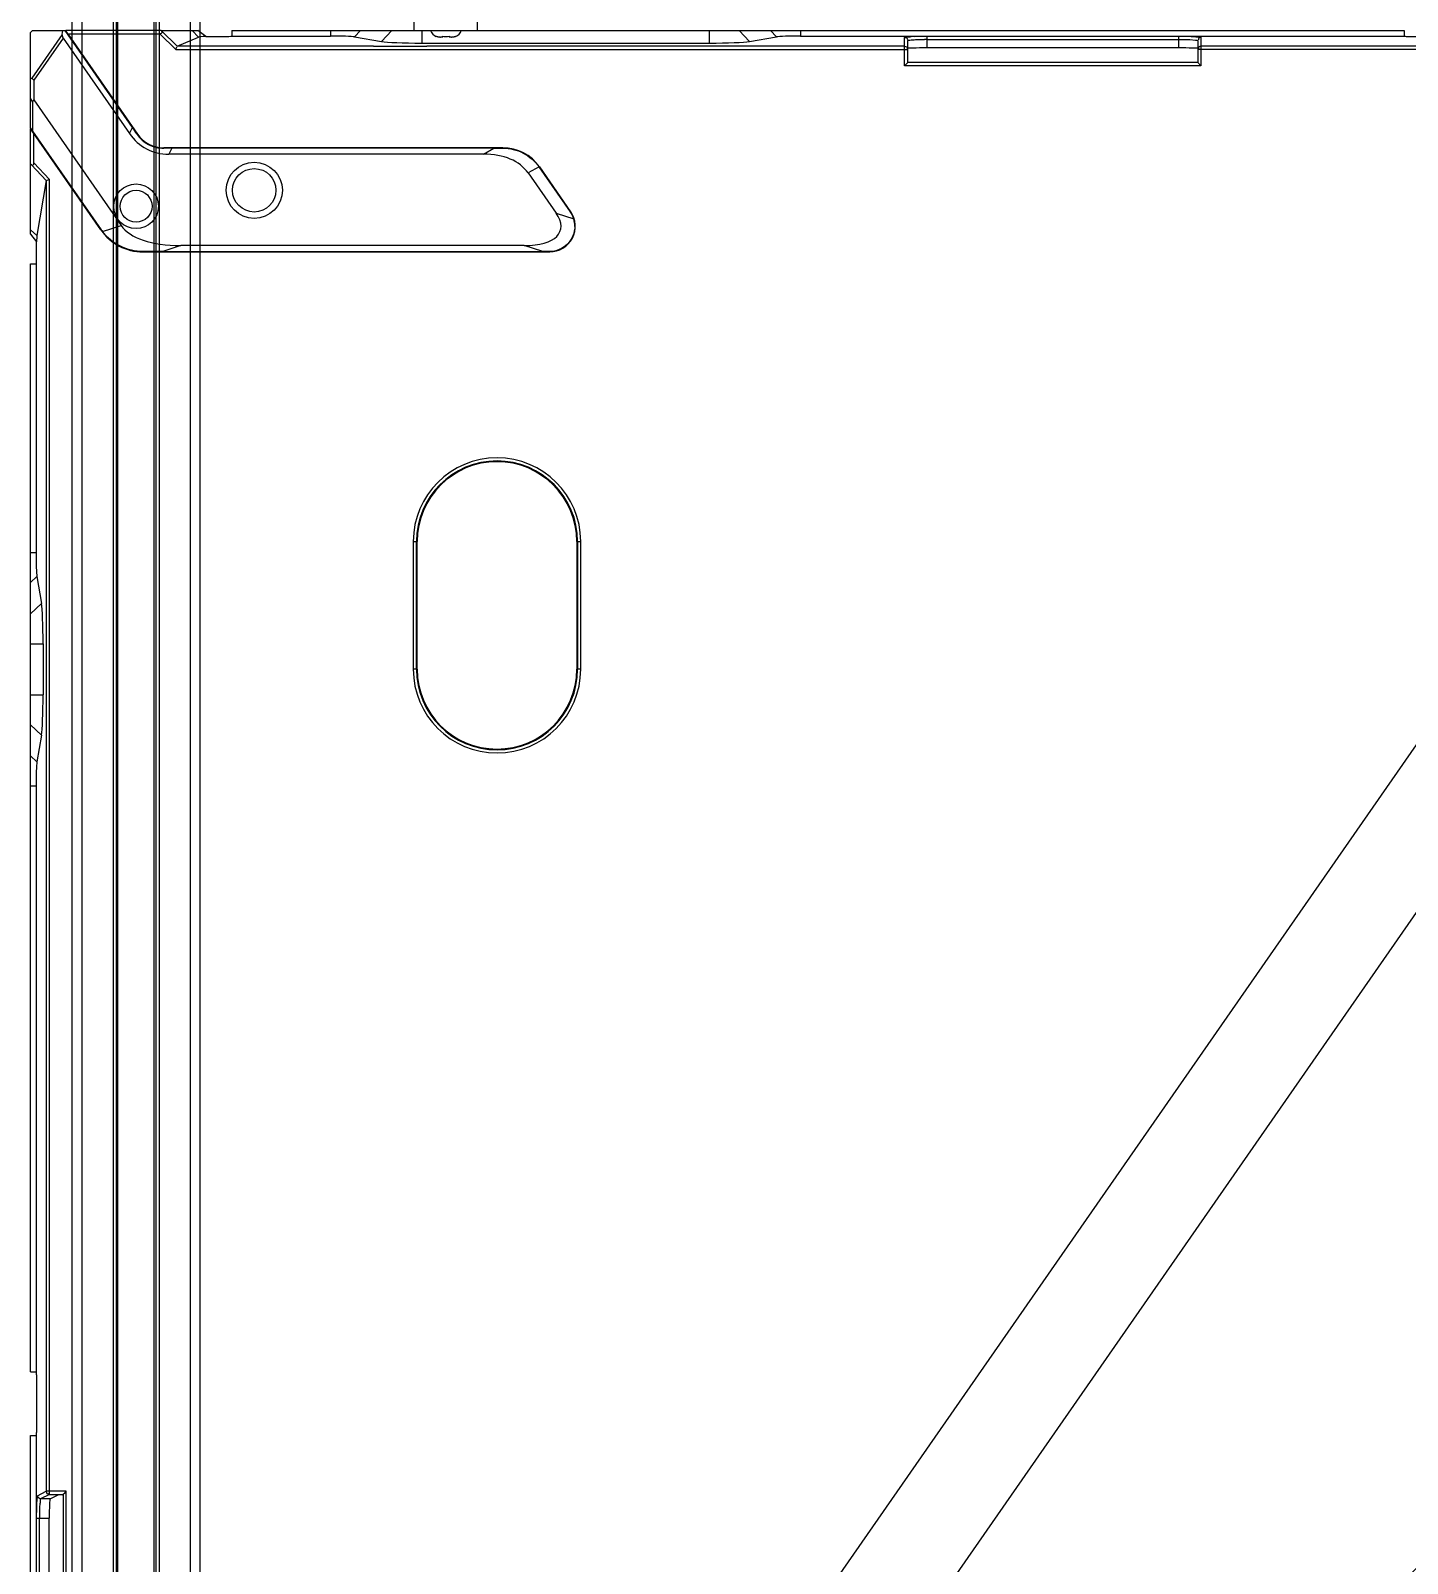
# Model space of a CAD drawing. Header units: millimetres. Extents: x 389 to 17466, y 310 to 5904.
# Drawn here: x 14093 to 14308.5, y 3333.6 to 3573.6 of the extents above; entities that cross this region are included whole.
import ezdxf

# ---------------------------------------------------------------- set-up
doc = ezdxf.new("R2010")
doc.units = ezdxf.units.MM

# ---------------------------------------------------------------- blocks, each defined once
blk = doc.blocks.new('aszfxn')
at = {"color": 7, "linetype": 'Continuous'}
for p, q in [((9140.37, 3305.69), (9140.37, 3308.69)), ((9150.32, 3305.69), (9150.32, 3308.69)), ((9080.35, 3305.39), (9080.65, 3305.69)), ((9080.35, 3290.4), (9080.35, 3305.39)), ((9085.28, 3305.11), (9080.52, 3298.27)), ((9080.65, 3305.69), (9085.76, 3305.69)), ((9085.28, 3305.11), (9085.39, 3305.69)), ((9085.43, 3304.51), (9085.28, 3305.11)), ((9096.3, 3290.51), (9085.76, 3305.69)), ((9086.17, 3305.19), (9085.85, 3305.69)), ((9100.78, 3305.69), (9085.85, 3305.69)), ((9086.17, 3305.19), (9097.07, 3289.5)), ((9086.17, 3305.19), (9100.58, 3305.19)), ((9103.07, 3302.74), (9100.58, 3305.19)), ((9103.27, 3303.24), (9100.78, 3305.69)), ((9100.79, 3305.69), (9106.54, 3305.69)), ((9106.62, 3304.67), (9105.61, 3305.69)), ((9107.75, 3304.79), (9106.54, 3305.69)), ((9111.85, 3305.69), (9111.85, 3304.85)), ((9111.85, 3305.69), (9295.35, 3305.69)), ((9127.29, 3305.69), (9127.29, 3304.85)), ((9131.99, 3305.69), (9131.06, 3304.7)), ((9135.27, 3303.99), (9136.87, 3305.69)), ((9141.57, 3305.69), (9141.57, 3303.74)), ((9186.57, 3305.69), (9186.57, 3303.74)), ((9191.27, 3305.69), (9192.87, 3303.99)), ((9197.08, 3304.7), (9196.15, 3305.69)), ((9200.85, 3305.69), (9200.85, 3304.85)), ((9295.35, 3305.69), (9295.35, 3304.85)), ((9085.43, 3304.51), (9080.85, 3297.92)), ((9085.43, 3304.51), (9095.8, 3289.57)), ((9103.07, 3302.74), (9103.24, 3303.16)), ((9103.07, 3302.74), (9217.65, 3302.74)), ((9103.27, 3303.24), (9106.62, 3304.67)), ((9134, 3303.24), (9103.27, 3303.24)), ((9107.75, 3304.79), (9111.35, 3304.79)), ((9111.85, 3304.85), (9127.29, 3304.85)), ((9131.06, 3304.7), (9135.27, 3303.99)), ((9134, 3303.24), (9142.37, 3303.24)), ((9141.57, 3303.74), (9186.57, 3303.74)), ((9196.85, 3303.24), (9142.37, 3303.24)), ((9192.87, 3303.99), (9197.08, 3304.7)), ((9217.15, 3303.24), (9196.85, 3303.24)), ((9200.85, 3304.85), (9220.65, 3304.85)), ((9217.15, 3300.19), (9217.15, 3304.63)), ((9217.15, 3303.24), (9217.31, 3303.22)), ((9217.6, 3304.35), (9217.65, 3304.13)), ((9217.65, 3300.69), (9217.65, 3304.13)), ((9218.69, 3304.78), (9220.65, 3304.81)), ((9218.86, 3304.28), (9220.25, 3304.31)), ((9220.65, 3304.81), (9220.65, 3302.98)), ((9220.65, 3304.81), (9260.05, 3304.81)), ((9220.65, 3304.32), (9260.05, 3304.32)), ((9260.05, 3302.98), (9220.65, 3302.98)), ((9260.05, 3304.85), (9295.35, 3304.85)), ((9260.05, 3304.81), (9260.05, 3302.98)), ((9260.05, 3304.81), (9262.01, 3304.78)), ((9260.05, 3304.32), (9261.82, 3304.28)), ((9261.82, 3304.28), (9262.67, 3304.22)), ((9263.05, 3304.13), (9263.05, 3300.69)), ((9310.43, 3302.74), (9263.05, 3302.74)), ((9263.55, 3303.24), (9263.39, 3303.22)), ((9263.52, 3304.66), (9263.55, 3304.63)), ((9263.55, 3304.63), (9263.55, 3300.19)), ((9310.63, 3303.24), (9263.55, 3303.24)), ((9295.85, 3304.79), (9304.85, 3304.79)), ((9217.65, 3300.69), (9217.15, 3300.19)), ((9263.55, 3300.19), (9217.15, 3300.19)), ((9263.05, 3300.69), (9217.65, 3300.69)), ((9263.05, 3300.69), (9263.55, 3300.19)), ((9080.35, 3298.13), (9080.52, 3298.27)), ((9080.85, 3297.92), (9080.52, 3298.27)), ((9080.85, 3297.92), (9080.85, 3294.87)), ((9080.35, 3295.08), (9080.66, 3294.49)), ((9080.66, 3294.49), (9080.85, 3294.87)), ((9080.66, 3294.49), (9080.66, 3289.97)), ((9080.85, 3294.87), (9094.5, 3275.2)), ((9080.35, 3290.4), (9080.66, 3289.97)), ((9080.35, 3273.82), (9080.35, 3290.3)), ((9080.85, 3289.61), (9080.35, 3290.3)), ((9080.66, 3289.97), (9091.39, 3274.51)), ((9080.85, 3285), (9080.85, 3289.61)), ((9091.35, 3274.48), (9080.85, 3289.61)), ((9095.8, 3289.57), (9096.3, 3290.51)), ((9097.07, 3289.5), (9097.02, 3289.46)), ((9101.18, 3287.29), (9101.18, 3287.35)), ((9154.26, 3287.35), (9101.18, 3287.35)), ((9102.45, 3287.29), (9101.96, 3286.35)), ((9151.22, 3286.35), (9101.96, 3286.35)), ((9152.87, 3287.29), (9102.45, 3287.29)), ((9151.22, 3286.35), (9152.87, 3287.29)), ((9154.26, 3287.35), (9154.26, 3287.3)), ((9080.47, 3284.7), (9080.35, 3284.78)), ((9080.47, 3284.7), (9082.8, 3282.2)), ((9080.85, 3285), (9083.3, 3282.4)), ((9159.94, 3284.35), (9158.22, 3283.41)), ((9158.22, 3283.41), (9162.6, 3277.1)), ((9164.84, 3277.3), (9159.94, 3284.35)), ((9160.01, 3284.34), (9159.94, 3284.35)), ((9160.01, 3284.34), (9164.88, 3277.33)), ((9082.8, 3282.2), (9081.34, 3273.59)), ((9082.8, 3282.2), (9082.8, 3076.97)), ((9083.3, 3282.4), (9082.9, 3282.24)), ((9083.3, 3076.47), (9083.3, 3282.4)), ((9162.6, 3277.1), (9165.36, 3276.22)), ((9164.88, 3277.33), (9164.84, 3277.3)), ((9080.35, 3274.52), (9081.34, 3273.59)), ((9080.35, 3273.82), (9081.25, 3272.61)), ((9091.39, 3274.51), (9091.35, 3274.48)), ((9091.6, 3274.22), (9094.5, 3275.2)), ((9081.25, 3269.69), (9081.25, 3272.61)), ((9103.84, 3272.05), (9101.04, 3271.1)), ((9157.58, 3272.05), (9103.84, 3272.05)), ((9160.54, 3271.1), (9157.58, 3272.05)), ((9080.35, 3095.69), (9080.35, 3269.19)), ((9080.35, 3269.19), (9081.19, 3269.19)), ((9081.19, 3269.19), (9081.19, 3223.97)), ((9097.92, 3271.05), (9097.92, 3271.09)), ((9097.92, 3271.05), (9161.6, 3271.05)), ((9101.04, 3271.1), (9160.54, 3271.1)), ((9161.6, 3271.1), (9161.6, 3271.05)), ((9083.27, 2885.85), (9341.64, 3257.76)), ((9083.38, 2859.71), (9350.77, 3244.62)), ((9080.35, 3223.97), (9081.19, 3223.97)), ((9140.23, 3225.69), (9140.23, 3205.69)), ((9140.23, 3225.69), (9140.85, 3225.69)), ((9140.73, 3205.69), (9140.73, 3225.69)), ((9140.85, 3205.69), (9140.85, 3225.69)), ((9165.85, 3225.69), (9165.85, 3205.69)), ((9165.85, 3225.69), (9166.46, 3225.69)), ((9165.97, 3225.69), (9165.97, 3205.69)), ((9166.46, 3205.69), (9166.46, 3225.69)), ((9081.34, 3220.21), (9080.35, 3219.28)), ((9081.34, 3220.21), (9082.05, 3216)), ((9080.35, 3214.39), (9082.05, 3216)), ((9080.35, 3209.69), (9082.3, 3209.69)), ((9082.3, 3209.69), (9082.3, 3201.7)), ((9140.85, 3205.69), (9140.23, 3205.69)), ((9166.46, 3205.69), (9165.85, 3205.69)), ((9080.35, 3201.7), (9082.3, 3201.7)), ((9082.05, 3195.39), (9080.35, 3197)), ((9082.05, 3195.39), (9081.34, 3191.18)), ((9080.35, 3192.11), (9081.34, 3191.18)), ((9080.35, 3187.41), (9081.19, 3187.41)), ((9081.19, 3187.41), (9081.19, 3095.69)), ((9080.35, 3095.69), (9081.19, 3095.69)), ((9081.25, 3095.19), (9081.25, 3086.19)), ((9080.35, 2862.19), (9080.35, 3085.69)), ((9080.35, 3085.69), (9081.19, 3085.69)), ((9081.19, 3085.69), (9081.19, 2943.97)), ((9081.41, 3076.27), (9082.8, 3076.97)), ((9085.92, 3076.97), (9082.8, 3076.97)), ((9085.73, 3076.78), (9085.92, 3076.97)), ((9085.92, 3014.42), (9085.92, 3076.97)), ((9083.3, 3076.47), (9081.91, 3075.77)), ((9083.41, 3075.77), (9081.91, 3075.77)), ((9083.3, 3076.47), (9085.42, 3076.47)), ((9083.41, 3075.77), (9084.68, 3076.41)), ((9085.31, 3076.42), (9085.42, 3076.47)), ((9085.41, 3076.47), (9085.73, 3076.78)), ((9085.42, 3076.47), (9085.42, 3014.92)), ((9081.23, 3072.77), (9081.23, 3018.62)), ((9081.23, 3072.77), (9083.26, 3072.77)), ((9081.73, 3018.62), (9081.73, 3072.77)), ((9083.26, 3018.62), (9083.26, 3072.77)), ((9143.85, 2824.78), (9143.85, 2824.81)), ((9144.85, 2824.69), (9144.48, 2824.69)), ((9144.85, 2824.69), (9144.85, 2824.81)), ((9145.85, 2824.81), (9145.85, 2824.69)), ((9146.21, 2824.69), (9145.85, 2824.69)), ((9146.85, 2824.81), (9146.85, 2824.78))]:
    blk.add_line(p, q, dxfattribs=at)
for centre, radius in [((9115.35, 3280.69), 4.4), ((9115.35, 3280.69), 3.4), ((9096.85, 3278.19), 3.5), ((9096.85, 3278.19), 2.5)]:
    blk.add_circle(centre, radius, dxfattribs=at)
for centre, radius, start, end in [((9219.75, 3274.18), 30.62, 91.99, 92.9352), ((9220.65, 3255.76), 48.56, 89.9986, 90.4709), ((9101.18, 3292.35), 5, 214.7691, 270), ((9154.26, 3280.35), 7, 34.7691, 90), ((9161.6, 3275.05), 4, 270, 34.7691), ((9161.53, 3275.06), 4, 359.7424, 16.8039), ((9097.92, 3279.05), 8, 214.7691, 270), ((9153.35, 3225.69), 13.11, 0, 180), ((9153.35, 3225.69), 12.62, 0, 180), ((9153.35, 3225.69), 12.5, 0, 180), ((9153.35, 3205.69), 13.11, 180, 0), ((9153.35, 3205.69), 12.62, 180, 0), ((9153.35, 3205.69), 12.5, 180, 0), ((9144.35, 2826.19), 1.5, 199.5149, 250.5288), ((9146.35, 2826.19), 1.5, 289.4712, 340.4851), ((9144.44, 2826.29), 1.6, 248.2783, 253.9635), ((9144.44, 2826.3), 1.6, 248.6455, 253.962), ((9144.45, 2826.33), 1.63, 253.9569, 256.5907), ((9144.46, 2826.36), 1.66, 256.5927, 259.7755), ((9144.47, 2826.41), 1.72, 259.782, 263.2104), ((9144.47, 2826.47), 1.77, 263.2035, 265.2672), ((9144.48, 2826.58), 1.89, 265.3046, 270.0395), ((9146.21, 2826.58), 1.89, 269.9605, 274.6954), ((9146.22, 2826.47), 1.77, 274.7328, 276.7966), ((9146.23, 2826.41), 1.72, 276.7896, 280.218), ((9146.24, 2826.36), 1.66, 280.2244, 283.4073), ((9146.25, 2826.33), 1.63, 283.4094, 286.0431), ((9146.26, 2826.3), 1.6, 286.038, 291.3546), ((9146.26, 2826.29), 1.6, 286.0365, 291.7217)]:
    blk.add_arc(centre, radius, start, end, dxfattribs=at)
for centre, major_axis, ratio, start_param, end_param in [((9110.54, 3304.64), (3.94, 0), 0.05248, 2.355899, 3.018931), ((9111.35, 3304.82), (0.5, 0), 0.052408, -1.570796, 0), ((9127.29, 3304.64), (3.94, 0), 0.05248, 0.299349, 1.570796), ((9141.57, 3304.09), (6.6, 0), 0.05248, -2.842244, -1.570796), ((9186.57, 3304.09), (6.6, 0), 0.05248, -1.570796, -0.299349), ((9200.85, 3304.64), (3.94, 0), 0.05248, 1.570796, 2.842244), ((9220.65, 3302.93), (3, 0), 0.017455, 1.570796, 3.141593), ((9260.05, 3302.93), (3, 0), 0.017455, 6.283185, 7.853982), ((9295.85, 3304.82), (0.5, 0), 0.052408, -3.141593, -1.570796), ((9103.7, 3297.17), (-5.22, -9.98), 0.799087, -0.395949, 0.395949), ((9098.22, 3286.7), (-5.66, 8.59), 0.052972, -1.277774, -1.145505), ((9098.22, 3286.7), (10.28, 0.25), 0.052972, 1.145505, 1.277774), ((9145.43, 3275.53), (13.04, 7.49), 0.5986, 0.051162, 0.805892), ((9166.94, 3287.89), (18.83, 0.45), 0.021083, -2.415467, -2.310173), ((9080.35, 3285.54), (-0.354, 0.893), 0.396122, -3.682724, -2.356194), ((9151.8, 3278.05), (11.47, -3.66), 0.415384, -0.914991, 0.496063), ((9161.68, 3275.1), (3.16, 2.19), 0.999657, -0.312488, 0), ((9097.81, 3278.97), (6.42, 4.45), 0.999848, 3.141593, 3.188011), ((9113.68, 3282.86), (19.69, 6.66), 0.433035, -3.017333, -2.233679), ((9081.4, 3269.82), (0, 3.94), 0.05248, 0.299349, 0.785693), ((9081.23, 3269.69), (0, 0.5), 0.052408, -3.141593, -1.570796), ((9077.12, 3270.5), (29.51, 0.48), 0.011866, 0.625806, 0.788827), ((9174.59, 3270.77), (17.26, -0.27), 0.011165, 2.423789, 2.522691), ((9081.4, 3223.97), (0, 3.94), 0.05248, -4.712389, -3.440942), ((9081.95, 3209.69), (0, 6.6), 0.05248, -1.570796, -0.299349), ((9081.95, 3201.7), (0, 6.6), 0.05248, -2.842244, -1.570796), ((9081.4, 3187.41), (0, 3.94), 0.05248, 0.299349, 1.570796), ((9081.23, 3095.19), (0, 0.5), 0.052408, -1.570796, 0), ((9081.23, 3086.19), (0, 0.5), 0.052408, -3.141593, -1.570796), ((9327.35, 3035.63), (34.49, -23.96), 1, 0.607154, 3.141593), ((9083.41, 3072.77), (0, 3), 0.052408, 0.02618, 1.570796), ((9319.35, 3032.87), (26.28, -18.26), 1, 0.607155, 3.141592)]:
    blk.add_ellipse(centre, major_axis=major_axis, ratio=ratio, start_param=start_param, end_param=end_param, dxfattribs=at)
for points, knots in [([(9100.78, 3305.69), (9100.86, 3305.61), (9101.07, 3305.35), (9100.72, 3305.19), (9100.58, 3305.19)], [0, 0, 0, 0, 0.446341, 1, 1, 1, 1]), ([(9217.15, 3304.63), (9217.15, 3304.72), (9217.7, 3304.66), (9217.93, 3304.75), (9218.18, 3304.76)], [0, 0, 0, 0, 0.265731, 1, 1, 1, 1]), ([(9217.31, 3303.22), (9217.39, 3303.2), (9217.6, 3303.14), (9217.57, 3302.91), (9217.52, 3302.85)], [0, 0, 0, 0, 0.519231, 1, 1, 1, 1]), ([(9217.65, 3304.13), (9217.65, 3304.16), (9217.8, 3304.18), (9218.14, 3304.25), (9218.56, 3304.27), (9218.86, 3304.28)], [0, 0, 0, 0, 0.074454, 0.271682, 1, 1, 1, 1]), ([(9262.01, 3304.78), (9262.35, 3304.77), (9262.84, 3304.73), (9263.36, 3304.72), (9263.52, 3304.66)], [0, 0, 0, 0, 0.670763, 1, 1, 1, 1]), ([(9262.67, 3304.22), (9262.73, 3304.21), (9262.83, 3304.19), (9263.05, 3304.21), (9263.05, 3304.13)], [0, 0, 0, 0, 0.422122, 1, 1, 1, 1]), ([(9263.55, 3304.63), (9263.43, 3304.63), (9263.16, 3304.62), (9263.11, 3304.31), (9263.18, 3304.23)], [0, 0, 0, 0, 0.543368, 1, 1, 1, 1]), ([(9263.39, 3303.22), (9263.3, 3303.2), (9263.1, 3303.14), (9263.13, 3302.91), (9263.18, 3302.85)], [0, 0, 0, 0, 0.51918, 1, 1, 1, 1]), ([(9097.02, 3289.46), (9097.47, 3288.8), (9098.72, 3287.66), (9100.37, 3287.28), (9101.18, 3287.29)], [0, 0, 0, 0, 0.500003, 1, 1, 1, 1]), ([(9154.26, 3287.3), (9155.36, 3287.3), (9157.59, 3286.76), (9159.31, 3285.25), (9159.94, 3284.35)], [0, 0, 0, 0, 0.499774, 1, 1, 1, 1]), ([(9097.92, 3271.09), (9096.71, 3271.09), (9094.26, 3271.66), (9092.34, 3273.26), (9091.6, 3274.22)], [0, 0, 0, 0, 0.499878, 1, 1, 1, 1]), ([(9165.53, 3275.05), (9165.52, 3274.04), (9164.68, 3271.95), (9162.6, 3271.1), (9161.6, 3271.1)], [0, 0, 0, 0, 0.501529, 1, 1, 1, 1]), ([(9082.8, 3076.97), (9082.8, 3076.85), (9082.81, 3076.58), (9083.12, 3076.53), (9083.2, 3076.6)], [0, 0, 0, 0, 0.543268, 1, 1, 1, 1]), ([(9081.41, 3076.27), (9081.32, 3076.23), (9081.37, 3075.77), (9081.24, 3075.13), (9081.25, 3074.01), (9081.23, 3073.21), (9081.23, 3072.77)], [0, 0, 0, 0, 0.085397, 0.303608, 0.624167, 1, 1, 1, 1]), ([(9081.91, 3075.77), (9081.83, 3075.74), (9081.86, 3075.33), (9081.74, 3074.79), (9081.74, 3073.84), (9081.73, 3073.15), (9081.73, 3072.77)], [0, 0, 0, 0, 0.087035, 0.304603, 0.624879, 1, 1, 1, 1]), ([(9144.85, 2824.81), (9145.01, 2824.79), (9145.35, 2824.77), (9145.68, 2824.79), (9145.85, 2824.81)], [0, 0, 0, 0, 0.5, 1, 1, 1, 1])]:
    blk.add_open_spline(points, degree=3, knots=knots, dxfattribs=at)
for points in [[(9217.15, 3304.63), (9217.32, 3304.63), (9217.6, 3304.53), (9217.58, 3304.36)], [(9081.91, 3075.77), (9081.67, 3075.77), (9081.41, 3076.04), (9081.41, 3076.27)]]:
    blk.add_open_spline(points, degree=3, dxfattribs=at)
blk = doc.blocks.new('*U25')
blk.add_blockref('aszfxn', (-9400.35, -3069.19))
blk = doc.blocks.new('*U26')
at = {"color": 0, "linetype": 'ByBlock', "lineweight": -2, "transparency": 16777216}
for p in [(3200, 1920), (3200, 1440)]:
    blk.add_blockref('*U25', p, dxfattribs=at)
blk = doc.blocks.new('wgrbf')
at = {"color": 114, "linetype": 'Continuous', "true_color": 0x139b48}
for p, q in [((5483.68, 2349.4), (6425.18, 2349.4)), ((6425.18, 2347.9), (5483.68, 2347.9)), ((6395.32, 2343), (5530.33, 2343)), ((6394.93, 2342.5), (5530.72, 2342.5)), ((5506.19, 2342.23), (6394.77, 2342.23)), ((5506.19, 2336.56), (6394.77, 2336.56)), ((6395.32, 2335.8), (5530.33, 2335.8)), ((6394.93, 2336.3), (5530.72, 2336.3)), ((5483.68, 2330.9), (6425.18, 2330.9)), ((6425.18, 2329.4), (5483.68, 2329.4))]:
    blk.add_line(p, q, dxfattribs=at)

msp = doc.modelspace()

# ---------------------------------------------------------------- block references
msp.add_blockref('*U26', (11212.979, 1897.1281))
at = {"rotation": 89.99999999999999}
msp.add_blockref('wgrbf', (16448.8742, -2390.0477), dxfattribs=at)

doc.saveas('drawing.dxf')
